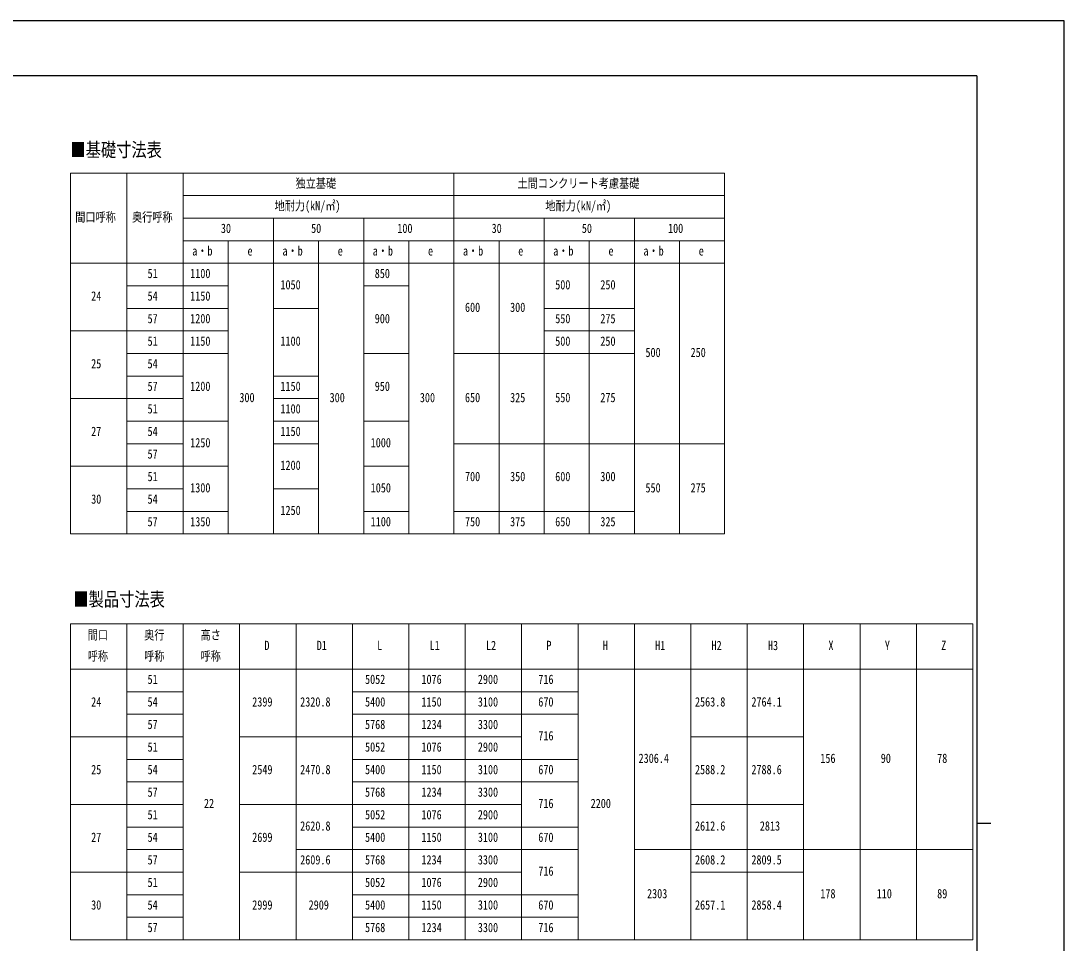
# Model space of a CAD drawing. Units: millimetres, scale not verified. Extents: x -10512 to 10512, y -7425 to 7425.
# Drawn here: x 1264 to 10512, y -750 to 7425 of the extents above; entities that cross this region are included whole.
import ezdxf
from ezdxf.enums import TextEntityAlignment as Align

# ---------------------------------------------------------------- set-up
doc = ezdxf.new("R2010")
doc.units = ezdxf.units.MM
doc.header["$LTSCALE"] = 40
doc.layers.add('0-1_TABLE1', color=7, linetype='Continuous', lineweight=18)
doc.layers.add('0-2_USER1', color=3, linetype='Continuous')
doc.layers.add('0-7_YKK_ZWAK', color=7, linetype='Continuous')
doc.styles.add('ＭＳ ゴシック', font='')
doc.styles.get('ＭＳ ゴシック').set_extended_font_data('MS Gothic')

msp = doc.modelspace()

# ---------------------------------------------------------------- linework, layer by layer
at = {"layer": '0-1_TABLE1'}
for p, q in [((1702.88, 6076.43), (7502.88, 6076.43)), ((1702.88, 6076.43), (1702.88, 2876.43)), ((2202.88, 6076.43), (2202.88, 2876.43)), ((5102.88, 6076.43), (5102.88, 2876.43)), ((2702.88, 5876.43), (7502.88, 5876.43)), ((2702.88, 5676.43), (7502.88, 5676.43)), ((2702.88, 5476.43), (7502.88, 5476.43)), ((3102.88, 5476.43), (3102.88, 2876.43)), ((3902.88, 5476.43), (3902.88, 2876.43)), ((4702.88, 5476.43), (4702.88, 2876.43)), ((7102.88, 5476.43), (7102.88, 2876.43)), ((2202.88, 5076.43), (3102.88, 5076.43)), ((4302.88, 5076.43), (4702.88, 5076.43)), ((2202.88, 4876.43), (3102.88, 4876.43)), ((3502.88, 4876.43), (3902.88, 4876.43)), ((5902.88, 4876.43), (6702.88, 4876.43)), ((1702.88, 4676.43), (3102.88, 4676.43)), ((5902.88, 4676.43), (6702.88, 4676.43)), ((2202.88, 4476.43), (3102.88, 4476.43)), ((4302.88, 4476.43), (4702.88, 4476.43)), ((5102.88, 4476.43), (6702.88, 4476.43)), ((2202.88, 4276.43), (2702.88, 4276.43)), ((3502.88, 4276.43), (3902.88, 4276.43)), ((1702.88, 4076.43), (2702.88, 4076.43)), ((3502.88, 4076.43), (3902.88, 4076.43)), ((2202.88, 3876.43), (3102.88, 3876.43)), ((3502.88, 3876.43), (3902.88, 3876.43)), ((4302.88, 3876.43), (4702.88, 3876.43)), ((2202.88, 3676.43), (2702.88, 3676.43)), ((3502.88, 3676.43), (3902.88, 3676.43)), ((5102.88, 3676.43), (7502.88, 3676.43)), ((4302.88, 3476.43), (4702.88, 3476.43)), ((2202.88, 3276.43), (2702.88, 3276.43)), ((3502.88, 3276.43), (3902.88, 3276.43)), ((4302.88, 3076.43), (4702.88, 3076.43)), ((5102.88, 3076.43), (6702.88, 3076.43)), ((3702.88, 2078.73), (3702.88, -721.27)), ((4202.88, 2078.73), (4202.88, -721.27)), ((4702.88, 2078.73), (4702.88, -721.27)), ((5202.88, 2078.73), (5202.88, -721.27)), ((5702.88, 2078.73), (5702.88, -721.27)), ((6202.88, 2078.73), (6202.88, -721.27)), ((6702.88, 2078.73), (6702.88, -721.27)), ((7202.88, 2078.73), (7202.88, -721.27)), ((7702.88, 2078.73), (7702.88, -721.27)), ((8202.88, 2078.73), (8202.88, -721.27)), ((8702.88, 2078.73), (8702.88, -721.27)), ((9202.88, 2078.73), (9202.88, -721.27)), ((9702.88, 2078.73), (9702.88, -721.27)), ((2202.88, 1478.73), (2702.88, 1478.73)), ((4202.88, 1478.73), (6202.88, 1478.73)), ((2202.88, 1278.73), (2702.88, 1278.73)), ((4202.88, 1278.73), (6202.88, 1278.73)), ((1702.88, 1078.73), (2702.88, 1078.73)), ((3202.88, 1078.73), (5702.88, 1078.73)), ((7202.88, 1078.73), (8202.88, 1078.73)), ((2202.88, 878.73), (2702.88, 878.73)), ((4202.88, 878.73), (6202.88, 878.73)), ((2202.88, 678.73), (2702.88, 678.73)), ((4202.88, 678.73), (6202.88, 678.73)), ((1702.88, 478.73), (2702.88, 478.73)), ((3202.88, 478.73), (5702.88, 478.73)), ((7202.88, 478.73), (8202.88, 478.73)), ((2202.88, 278.73), (2702.88, 278.73)), ((4202.88, 278.73), (6202.88, 278.73)), ((2202.88, 78.73), (2702.88, 78.73)), ((3702.88, 78.73), (6202.88, 78.73)), ((6702.88, 78.73), (9702.88, 78.73)), ((1702.88, -121.27), (2702.88, -121.27)), ((3202.88, -121.27), (5702.88, -121.27)), ((7202.88, -121.27), (8202.88, -121.27)), ((2202.88, -321.27), (2702.88, -321.27)), ((4202.88, -321.27), (6202.88, -321.27)), ((2202.88, -521.27), (2702.88, -521.27)), ((4202.88, -521.27), (6202.88, -521.27))]:
    msp.add_line(p, q, dxfattribs=at)
for points in [[(2702.88, 6076.43), (2702.88, 5876.43), (2702.88, 5276.43), (2702.88, 2876.43)], [(7502.88, 6076.43), (7502.88, 5476.43), (7502.88, 2876.43)], [(3502.88, 5676.43), (3502.88, 5476.43), (3502.88, 2876.43)], [(4302.88, 5676.43), (4302.88, 5476.43), (4302.88, 2876.43)], [(5902.88, 5676.43), (5902.88, 3076.43), (5902.88, 2876.43)], [(6702.88, 5676.43), (6702.88, 3676.43), (6702.88, 2876.43)], [(5502.88, 5476.43), (5502.88, 4476.43), (5502.88, 2876.43)], [(6302.88, 5476.43), (6302.88, 3676.43), (6302.88, 2876.43)], [(1702.88, 5276.43), (2702.88, 5276.43), (7502.88, 5276.43)], [(1702.88, 3476.43), (2702.88, 3476.43), (3102.88, 3476.43)], [(2202.88, 3076.43), (2702.88, 3076.43), (3102.88, 3076.43)], [(1702.88, 2876.43), (2702.88, 2876.43), (3102.88, 2876.43), (4302.88, 2876.43), (4702.88, 2876.43), (7502.88, 2876.43)], [(1702.88, 2078.73), (3202.88, 2078.73), (9702.88, 2078.73)], [(1702.88, 2078.73), (1702.88, 1678.73), (1702.88, -721.27)], [(2202.88, 2078.73), (2202.88, 1678.73), (2202.88, -721.27)], [(2702.88, 2078.73), (2702.88, 1678.73), (2702.88, -721.27)], [(3202.88, 2078.73), (3202.88, 1678.73), (3202.88, -721.27)], [(1702.88, 1678.73), (3202.88, 1678.73), (9702.88, 1678.73)], [(1702.88, -721.27), (2202.88, -721.27), (2702.88, -721.27), (4202.88, -721.27), (6202.88, -721.27), (9702.88, -721.27)]]:
    msp.add_lwpolyline(points, dxfattribs=at)
at = {"layer": '0-7_YKK_ZWAK'}
for p, q in [((9737.55, 6937.5), (-9762.45, 6937.5)), ((9737.55, 6937.5), (9737.55, -6312.5)), ((9737.55, 312.5), (9862.55, 312.5))]:
    msp.add_line(p, q, dxfattribs=at)
msp.add_lwpolyline([(-10512.5, -7425), (10512.5, -7425), (10512.5, 7425), (-10512.5, 7425)], close=True, dxfattribs=at)

# ---------------------------------------------------------------- texts
at = {"layer": '0-1_TABLE1', "style": 'ＭＳ ゴシック', "width": 0.8}
for s, p in [('独立基礎', (3698.88, 5920.18)), ('土間コンクリート考慮基礎', (5666.88, 5920.18)), ('地耐力(kN/㎡)', (3512.88, 5720.18)), ('地耐力(kN/㎡)', (5912.88, 5720.18)), ('間口呼称', (1745.88, 5620.18)), ('奥行呼称', (2248.88, 5620.18)), ('30', (3036.88, 5520.18)), ('50', (3836.88, 5520.18)), ('100', (4600.88, 5520.18)), ('30', (5436.88, 5520.18)), ('50', (6236.88, 5520.18)), ('100', (7000.88, 5520.18)), ('a・b', (2782.88, 5320.18)), ('e', (3272.88, 5320.18)), ('a・b', (3582.88, 5320.18)), ('e', (4072.88, 5320.18)), ('a・b', (4382.88, 5320.18)), ('e', (4872.88, 5320.18)), ('a・b', (5182.88, 5320.18)), ('e', (5672.88, 5320.18)), ('a・b', (5982.88, 5320.18)), ('e', (6472.88, 5320.18)), ('a・b', (6782.88, 5320.18)), ('e', (7272.88, 5320.18)), ('51', (2386.88, 5120.18)), ('1100', (2764.88, 5120.18)), ('850', (4400.88, 5120.18)), ('1050', (3564.88, 5020.18)), ('500', (6000.88, 5020.18)), ('250', (6400.88, 5020.18)), ('24', (1886.88, 4920.18)), ('54', (2386.88, 4920.18)), ('1150', (2764.88, 4920.18)), ('600', (5200.88, 4820.18)), ('300', (5600.88, 4820.18)), ('57', (2386.88, 4720.18)), ('1200', (2764.88, 4720.18)), ('900', (4400.88, 4720.18)), ('550', (6000.88, 4720.18)), ('275', (6400.88, 4720.18)), ('51', (2386.88, 4520.18)), ('1150', (2764.88, 4520.18)), ('1100', (3564.88, 4520.18)), ('500', (6000.88, 4520.18)), ('250', (6400.88, 4520.18)), ('500', (6800.88, 4420.18)), ('250', (7200.88, 4420.18)), ('25', (1886.88, 4320.18)), ('54', (2386.88, 4320.18)), ('57', (2386.88, 4120.18)), ('1200', (2764.88, 4120.18)), ('1150', (3564.88, 4120.18)), ('950', (4400.88, 4120.18)), ('300', (3200.88, 4020.18)), ('300', (4000.88, 4020.18)), ('300', (4800.88, 4020.18)), ('650', (5200.88, 4020.18)), ('325', (5600.88, 4020.18)), ('550', (6000.88, 4020.18)), ('275', (6400.88, 4020.18)), ('51', (2386.88, 3920.18)), ('1100', (3564.88, 3920.18)), ('27', (1886.88, 3720.18)), ('54', (2386.88, 3720.18)), ('1150', (3564.88, 3720.18)), ('1250', (2764.88, 3620.18)), ('1000', (4364.88, 3620.18)), ('57', (2386.88, 3520.18)), ('1200', (3564.88, 3420.18)), ('51', (2386.88, 3320.18)), ('700', (5200.88, 3320.18)), ('350', (5600.88, 3320.18)), ('600', (6000.88, 3320.18)), ('300', (6400.88, 3320.18)), ('1300', (2764.88, 3220.18)), ('1050', (4364.88, 3220.18)), ('550', (6800.88, 3220.18)), ('275', (7200.88, 3220.18)), ('30', (1886.88, 3120.18)), ('54', (2386.88, 3120.18)), ('1250', (3564.88, 3020.18)), ('57', (2386.88, 2920.18)), ('1350', (2764.88, 2920.18)), ('1100', (4364.88, 2920.18)), ('750', (5200.88, 2920.18)), ('375', (5600.88, 2920.18)), ('650', (6000.88, 2920.18)), ('325', (6400.88, 2920.18)), ('奥行', (2356.88, 1916.23)), ('高さ', (2856.88, 1916.23)), ('間口', (1856.88, 1916.23)), ('D', (3422.88, 1822.48)), ('D1', (3886.88, 1822.48)), ('L', (4422.88, 1822.48)), ('L1', (4886.88, 1822.48)), ('L2', (5386.88, 1822.48)), ('P', (5922.88, 1822.48)), ('H', (6422.88, 1822.48)), ('H1', (6886.88, 1822.48)), ('H2', (7386.88, 1822.48)), ('H3', (7886.88, 1822.48)), ('X', (8422.88, 1822.48)), ('Y', (8922.88, 1822.48)), ('Z', (9422.88, 1822.48)), ('呼称', (1856.88, 1728.73)), ('呼称', (2356.88, 1728.73)), ('呼称', (2856.88, 1728.73)), ('51', (2386.88, 1522.48)), ('5052', (4314.88, 1522.48)), ('1076', (4814.88, 1522.48)), ('2900', (5314.88, 1522.48)), ('716', (5850.88, 1522.48)), ('24', (1886.88, 1322.48)), ('54', (2386.88, 1322.48)), ('2399', (3314.88, 1322.48)), ('2320.8', (3739.88, 1322.48)), ('5400', (4314.88, 1322.48)), ('1150', (4814.88, 1322.48)), ('3100', (5314.88, 1322.48)), ('670', (5850.88, 1322.48)), ('2563.8', (7239.88, 1322.48)), ('2764.1', (7739.88, 1322.48)), ('57', (2386.88, 1122.48)), ('5768', (4314.88, 1122.48)), ('1234', (4814.88, 1122.48)), ('3300', (5314.88, 1122.48)), ('716', (5850.88, 1022.48)), ('51', (2386.88, 922.48)), ('5052', (4314.88, 922.48)), ('1076', (4814.88, 922.48)), ('2900', (5314.88, 922.48)), ('2306.4', (6739.88, 822.48)), ('156', (8350.88, 822.48)), ('90', (8886.88, 822.48)), ('78', (9386.88, 822.48)), ('25', (1886.88, 722.48)), ('54', (2386.88, 722.48)), ('2549', (3314.88, 722.48)), ('2470.8', (3739.88, 722.48)), ('5400', (4314.88, 722.48)), ('1150', (4814.88, 722.48)), ('3100', (5314.88, 722.48)), ('670', (5850.88, 722.48)), ('2588.2', (7239.88, 722.48)), ('2788.6', (7739.88, 722.48)), ('57', (2386.88, 522.48)), ('5768', (4314.88, 522.48)), ('1234', (4814.88, 522.48)), ('3300', (5314.88, 522.48)), ('22', (2886.88, 422.48)), ('716', (5850.88, 422.48)), ('2200', (6314.88, 422.48)), ('51', (2386.88, 322.48)), ('5052', (4314.88, 322.48)), ('1076', (4814.88, 322.48)), ('2900', (5314.88, 322.48)), ('2620.8', (3739.88, 222.48)), ('2612.6', (7239.88, 222.48)), ('2813', (7814.88, 222.48)), ('27', (1886.88, 122.48)), ('54', (2386.88, 122.48)), ('2699', (3314.88, 122.48)), ('5400', (4314.88, 122.48)), ('1150', (4814.88, 122.48)), ('3100', (5314.88, 122.48)), ('670', (5850.88, 122.48)), ('57', (2386.88, -77.52)), ('2609.6', (3739.88, -77.52)), ('5768', (4314.88, -77.52)), ('1234', (4814.88, -77.52)), ('3300', (5314.88, -77.52)), ('2608.2', (7239.88, -77.52)), ('2809.5', (7739.88, -77.52)), ('716', (5850.88, -177.52)), ('51', (2386.88, -277.52)), ('5052', (4314.88, -277.52)), ('1076', (4814.88, -277.52)), ('2900', (5314.88, -277.52)), ('2303', (6814.88, -377.52)), ('178', (8350.88, -377.52)), ('110', (8850.88, -377.52)), ('89', (9386.88, -377.52)), ('30', (1886.88, -477.52)), ('54', (2386.88, -477.52)), ('2999', (3314.88, -477.52)), ('2909', (3814.88, -477.52)), ('5400', (4314.88, -477.52)), ('1150', (4814.88, -477.52)), ('3100', (5314.88, -477.52)), ('670', (5850.88, -477.52)), ('2657.1', (7239.88, -477.52)), ('2858.4', (7739.88, -477.52)), ('57', (2386.88, -677.52)), ('5768', (4314.88, -677.52)), ('1234', (4814.88, -677.52)), ('3300', (5314.88, -677.52)), ('716', (5850.88, -677.52))]:
    msp.add_text(s, height=82.48, dxfattribs=at).set_placement(p, align=Align.BOTTOM_LEFT)
at = {"layer": '0-2_USER1', "style": 'ＭＳ ゴシック', "width": 0.8}
for s, p in [('■基礎寸法表', (1703.06, 6183.47)), ('■製品寸法表', (1729.64, 2199.49))]:
    msp.add_text(s, height=123.8, dxfattribs=at).set_placement(p, align=Align.BOTTOM_LEFT)

doc.saveas('drawing.dxf')
